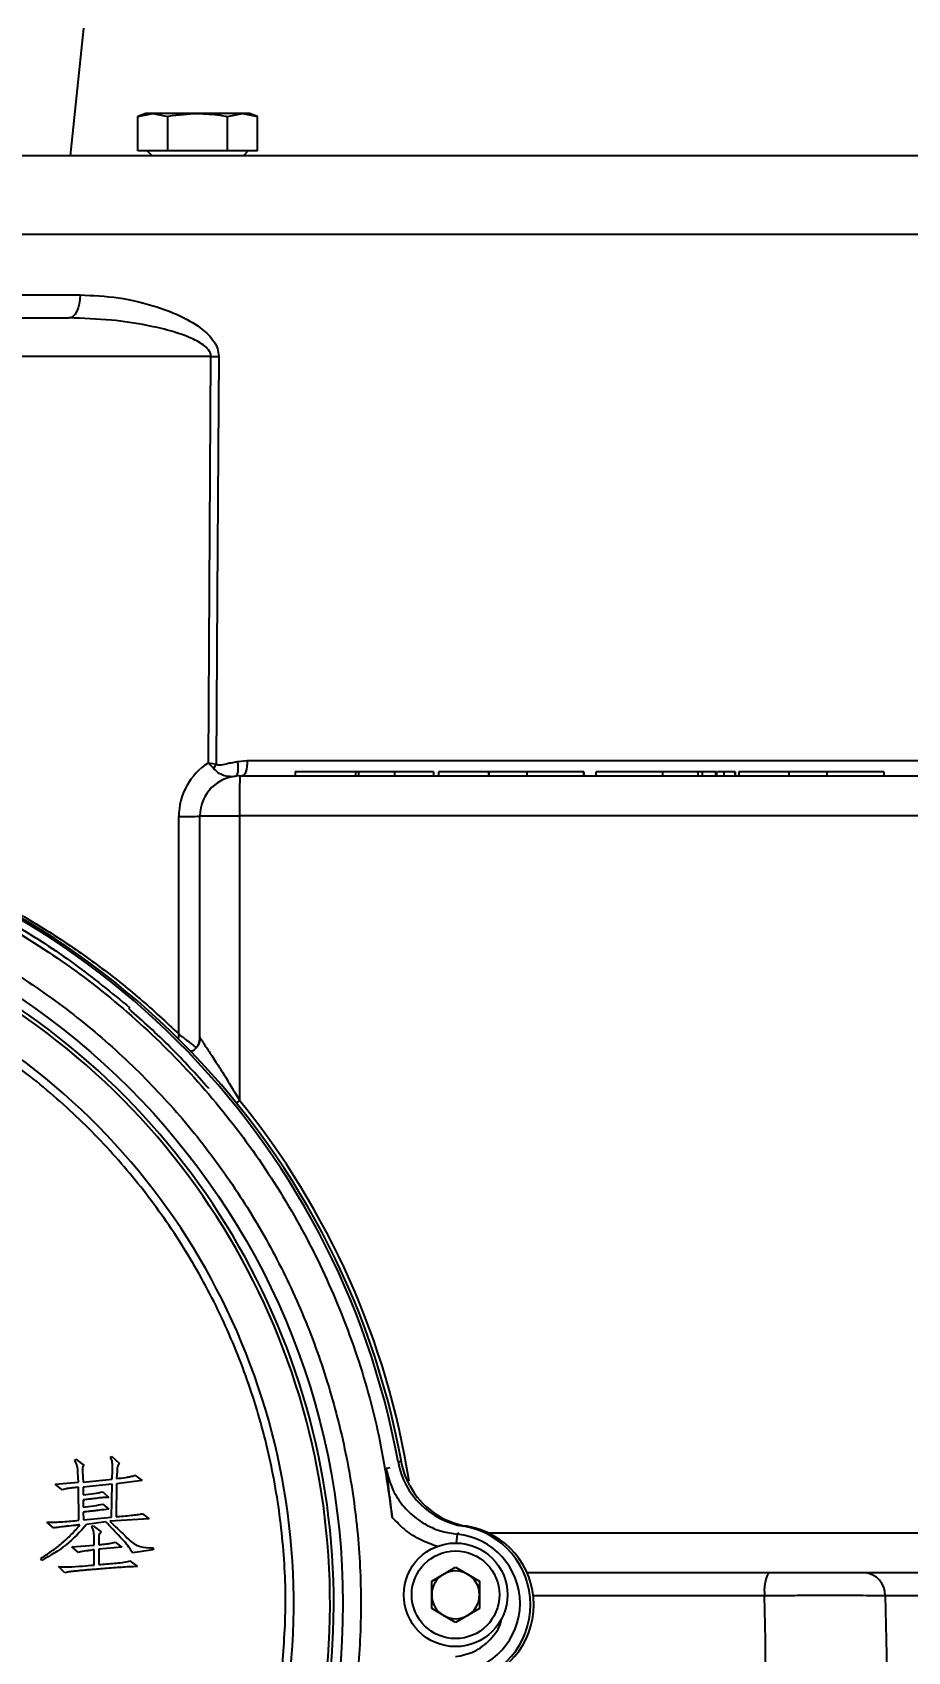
# Model space of a CAD drawing. Header units: millimetres. Extents: x 7861 to 11104, y 3791 to 6084.
# Drawn here: x 8864.5 to 8974.3, y 5662.3 to 5865.5 of the extents above; entities that cross this region are included whole.
import ezdxf

# ---------------------------------------------------------------- set-up
doc = ezdxf.new("R2010")
doc.units = ezdxf.units.MM
doc.layers.add('AM_5', color=3, linetype='Continuous', lineweight=25)
doc.styles.add('SLDTEXTSTYLE1', font='txt.shx', dxfattribs={"width": 0.7, "bigfont": 'gbcbig.shx'})
doc.dimstyles.new('SLDDIMSTYLE12$0', dxfattribs={"dimtxt": 12, "dimasz": 10, "dimexe": 0, "dimexo": 0.0625, "dimgap": 0.875, "dimtad": 1, "dimdec": 1, "dimlfac": 1.8, "dimrnd": 1e-09, "dimzin": 12, "dimdsep": 46, "dimtxsty": 'SLDTEXTSTYLE1', "dimcen": 0.09, "dimdle": 8.16, "dimclrd": 3, "dimclre": 3, "dimadec": 0, "dimazin": 3, "dimtfac": 1, "dimtdec": 1, "dimtofl": 0, "dimtmove": 0, "dimatfit": 3, "dimfxl": 0, "dimfrac": 2, "dimtolj": 1, "dimlwd": 5, "dimlwe": 5, "dimarcsym": 0})

# ---------------------------------------------------------------- blocks, each defined once
blk = doc.blocks.new('*D82')
at = {"layer": 'AM_5', "color": 3, "lineweight": 5, "transparency": 16777216}
blk.add_line((8799.2, 5840.25), (8799.2, 5901.75), dxfattribs=at)
at = {"layer": 'AM_5', "color": 3, "linetype": 'Continuous', "lineweight": 5, "transparency": 16777216}
for p, q in [((8809.2, 5901.75), (9059.2, 5901.75)), ((9069.2, 5840.25), (9069.2, 5901.75))]:
    blk.add_line(p, q, dxfattribs=at)
at = {"layer": 'AM_5', "color": 3, "transparency": 16777216}
for points in [[(8809.2, 5903.42), (8809.2, 5900.08), (8799.2, 5901.75)], [(9059.2, 5903.42), (9059.2, 5900.08), (9069.2, 5901.75)]]:
    blk.add_solid(points, dxfattribs=at)
at = {"layer": 'Defpoints', "color": 0, "transparency": 16777216}
for p in [(9069.2, 5901.75), (8799.2, 5840.19), (9069.2, 5840.19)]:
    blk.add_point(p, dxfattribs=at)
at = {"layer": 'AM_5', "color": 0, "transparency": 16777216, "insert": (8934.2, 5916.34), "char_height": 12, "attachment_point": 5, "style": 'SLDTEXTSTYLE1'}
blk.add_mtext('\\A1;{\\H2.28571x;%%C270}', dxfattribs=at)
blk = doc.blocks.new('*D83')
at = {"layer": 'AM_5', "color": 3, "lineweight": 5, "transparency": 16777216}
blk.add_line((8920.23, 5884.01), (8525.83, 5884.01), dxfattribs=at)
at = {"layer": 'AM_5', "color": 3, "linetype": 'Continuous', "lineweight": 5, "transparency": 16777216}
for p, q in [((8525.83, 5874.01), (8525.83, 5560.23)), ((8931.9, 5550.23), (8525.83, 5550.23))]:
    blk.add_line(p, q, dxfattribs=at)
at = {"layer": 'AM_5', "color": 3, "transparency": 16777216}
for points in [[(8524.16, 5874.01), (8527.5, 5874.01), (8525.83, 5884.01)], [(8524.16, 5560.23), (8527.5, 5560.23), (8525.83, 5550.23)]]:
    blk.add_solid(points, dxfattribs=at)
at = {"layer": 'Defpoints', "color": 0, "transparency": 16777216}
for p in [(8920.29, 5884.01), (8525.83, 5550.23), (8931.97, 5550.23)]:
    blk.add_point(p, dxfattribs=at)
at = {"layer": 'AM_5', "color": 0, "transparency": 16777216, "insert": (8511.24, 5717.12), "char_height": 12, "attachment_point": 5, "rotation": 90, "style": 'SLDTEXTSTYLE1'}
blk.add_mtext('\\A1;{\\H2.28571x;335}', dxfattribs=at)

msp = doc.modelspace()

# ---------------------------------------------------------------- linework, layer by layer
at = {"color": 7, "linetype": 'Continuous', "lineweight": 25}
for p, q in [((8870.886, 5866.06), (8869.204, 5850.06)), ((8878.721, 5855.36), (8877.715, 5854.994)), ((8877.715, 5854.994), (8879.592, 5855.36)), ((8877.715, 5850.66), (8877.715, 5854.994)), ((8879.592, 5855.36), (8878.721, 5855.36)), ((8879.592, 5855.36), (8881.468, 5854.994)), ((8885.221, 5855.36), (8879.592, 5855.36)), ((8881.468, 5850.66), (8881.468, 5854.994)), ((8890.85, 5855.36), (8885.221, 5855.36)), ((8888.974, 5854.994), (8890.85, 5855.36)), ((8888.974, 5850.66), (8888.974, 5854.994)), ((8890.85, 5855.36), (8892.726, 5854.994)), ((8891.721, 5855.36), (8890.85, 5855.36)), ((8892.726, 5854.994), (8891.721, 5855.36)), ((8892.726, 5850.66), (8892.726, 5854.994)), ((9069.204, 5850.06), (8799.204, 5850.06)), ((8881.468, 5850.66), (8877.715, 5850.66)), ((8878.886, 5850.66), (8879.486, 5850.06)), ((8888.974, 5850.66), (8881.468, 5850.66)), ((8892.726, 5850.66), (8888.974, 5850.66)), ((8890.956, 5850.06), (8891.556, 5850.66)), ((8798.221, 5840.19), (8984.451, 5840.19)), ((8810.771, 5832.585), (8870.471, 5832.585)), ((8832.45, 5829.69), (8869.069, 5829.69)), ((8886.876, 5824.865), (8832.404, 5824.865)), ((8886.557, 5773.857), (8886.876, 5824.865)), ((8890.201, 5774.028), (8891.44, 5774.143)), ((8891.44, 5774.143), (8976.927, 5774.143)), ((8890.505, 5772.212), (8977.22, 5772.212)), ((8897.452, 5772.712), (8897.452, 5772.212)), ((8905.002, 5772.712), (8897.452, 5772.712)), ((8905.002, 5772.712), (8905.002, 5772.212)), ((8905.026, 5772.712), (8905.002, 5772.712)), ((8905.026, 5772.712), (8905.026, 5772.212)), ((8905.414, 5772.712), (8905.026, 5772.712)), ((8905.414, 5772.712), (8905.414, 5772.212)), ((8909.897, 5772.712), (8905.414, 5772.712)), ((8909.897, 5772.712), (8909.897, 5772.212)), ((8914.787, 5772.712), (8909.897, 5772.712)), ((8914.787, 5772.712), (8914.787, 5772.212)), ((8914.812, 5772.712), (8914.787, 5772.712)), ((8914.812, 5772.712), (8914.812, 5772.212)), ((8915.434, 5772.712), (8915.434, 5772.212)), ((8921.71, 5772.712), (8915.434, 5772.712)), ((8921.71, 5772.712), (8921.71, 5772.212)), ((8921.735, 5772.712), (8921.71, 5772.712)), ((8921.735, 5772.712), (8921.735, 5772.212)), ((8926.494, 5772.712), (8921.735, 5772.712)), ((8926.494, 5772.712), (8926.494, 5772.212)), ((8933.62, 5772.712), (8926.494, 5772.712)), ((8933.62, 5772.712), (8933.62, 5772.212)), ((8933.645, 5772.712), (8933.62, 5772.712)), ((8933.645, 5772.712), (8933.645, 5772.212)), ((8935.176, 5772.712), (8935.176, 5772.212)), ((8943.537, 5772.712), (8943.537, 5772.212)), ((8947.954, 5772.712), (8947.954, 5772.212)), ((8948.529, 5772.712), (8948.529, 5772.212)), ((8950.201, 5772.712), (8950.201, 5772.212)), ((8950.323, 5772.712), (8950.201, 5772.712)), ((8950.323, 5772.712), (8950.323, 5772.212)), ((8951.217, 5772.712), (8951.217, 5772.212)), ((8952.614, 5772.712), (8951.217, 5772.712)), ((8952.614, 5772.712), (8952.614, 5772.212)), ((8952.638, 5772.712), (8952.614, 5772.712)), ((8952.638, 5772.712), (8952.638, 5772.212)), ((8953.1, 5772.712), (8953.1, 5772.212)), ((8959.376, 5772.712), (8953.1, 5772.712)), ((8959.376, 5772.712), (8959.376, 5772.212)), ((8959.401, 5772.712), (8959.376, 5772.712)), ((8959.401, 5772.712), (8959.401, 5772.212)), ((8964.16, 5772.712), (8959.401, 5772.712)), ((8964.16, 5772.712), (8964.16, 5772.212)), ((8971.286, 5772.712), (8964.16, 5772.712)), ((8971.286, 5772.712), (8971.286, 5772.212)), ((8971.311, 5772.712), (8971.286, 5772.712)), ((8971.311, 5772.712), (8971.311, 5772.212)), ((8882.842, 5739.827), (8882.851, 5767.108)), ((8885.505, 5767.212), (8890.459, 5767.212)), ((8885.505, 5739.382), (8885.505, 5767.212)), ((8977.174, 5767.212), (8890.459, 5767.212)), ((8890.459, 5767.212), (8890.459, 5731.488)), ((8876.59, 5743.004), (8876.671, 5743.084)), ((8885.505, 5739.382), (8885.542, 5739.315)), ((8886.663, 5733.086), (8886.586, 5733.008)), ((8869.809, 5686.322), (8869.937, 5686.45)), ((8869.937, 5686.45), (8870.958, 5685.684)), ((8874.277, 5686.705), (8874.404, 5686.833)), ((8874.404, 5686.833), (8875.426, 5685.939)), ((8870.256, 5683.578), (8870.192, 5684.79)), ((8870.766, 5684.854), (8870.83, 5683.578)), ((8874.468, 5683.961), (8874.532, 5685.11)), ((8875.107, 5684.918), (8875.043, 5684.025)), ((8877.34, 5684.471), (8878.234, 5683.769)), ((8909.31, 5685.381), (8908.851, 5685.275)), ((8910.781, 5686.117), (8910.364, 5686.117)), ((8867.32, 5683.323), (8870.256, 5683.578)), ((8868.213, 5682.62), (8867.32, 5683.323)), ((8870.32, 5678.791), (8870.256, 5682.94)), ((8870.83, 5683.578), (8874.468, 5683.961)), ((8874.468, 5683.323), (8870.83, 5682.94)), ((8870.83, 5682.94), (8870.83, 5681.982)), ((8873.319, 5682.365), (8874.085, 5681.663)), ((8874.404, 5679.174), (8874.468, 5683.323)), ((8875.043, 5683.386), (8874.979, 5679.238)), ((8878.234, 5683.769), (8875.043, 5683.386)), ((8870.83, 5681.344), (8870.83, 5680.45)), ((8873.319, 5680.833), (8874.085, 5680.195)), ((8867.128, 5677.834), (8866.299, 5678.536)), ((8870.83, 5679.812), (8870.894, 5678.855)), ((8870.894, 5678.855), (8874.404, 5679.174)), ((8873.702, 5678.599), (8871.277, 5678.28)), ((8871.915, 5677.961), (8872.107, 5678.089)), ((8872.107, 5678.089), (8873.128, 5677.323)), ((8879.128, 5678.982), (8874.213, 5678.663)), ((8878.298, 5679.621), (8879.128, 5678.982)), ((8872.234, 5675.664), (8872.234, 5676.493)), ((8872.809, 5676.302), (8872.809, 5675.727)), ((8874.851, 5676.046), (8875.681, 5675.408)), ((8917.768, 5677.042), (8917.664, 5675.939)), ((8917.988, 5677.174), (8917.768, 5677.042)), ((8919.008, 5678.04), (8918.591, 5678.04)), ((8921.666, 5677.212), (9047.171, 5677.212)), ((8865.66, 5673.749), (8865.533, 5674.004)), ((8869.426, 5675.472), (8872.234, 5675.664)), ((8870.256, 5674.77), (8869.426, 5675.472)), ((8872.234, 5673.174), (8872.234, 5675.089)), ((8875.681, 5675.408), (8872.809, 5675.153)), ((8872.809, 5675.153), (8872.809, 5673.238)), ((8879.638, 5675.089), (8877.021, 5674.706)), ((8879.638, 5675.344), (8879.638, 5675.089)), ((8868.533, 5672.217), (8867.767, 5672.983)), ((8876.702, 5673.685), (8877.66, 5672.983)), ((8914.577, 5671.171), (8917.577, 5672.903)), ((8917.577, 5672.903), (8920.577, 5671.171)), ((9042.218, 5672.212), (8926.533, 5672.212)), ((8914.577, 5667.707), (8914.577, 5671.171)), ((8920.577, 5671.171), (8920.577, 5667.707)), ((8956.353, 5669.317), (8927.316, 5669.317)), ((9011.608, 5669.317), (8971.455, 5669.317)), ((8917.577, 5665.975), (8914.577, 5667.707)), ((8920.577, 5667.707), (8917.577, 5665.975))]:
    msp.add_line(p, q, dxfattribs=at)
at = {"color": 7, "linetype": 'Continuous', "lineweight": 25, "flags": 128}
for points in [[(8870.471, 5832.585), (8870.436, 5832.015), (8870.351, 5831.47), (8870.218, 5830.969), (8870.044, 5830.532), (8869.833, 5830.174), (8869.595, 5829.909), (8869.337, 5829.745), (8869.069, 5829.69)], [(8887.866, 5824.865), (8887.827, 5818.868), (8887.675, 5794.883), (8887.54, 5773.675)], [(8891.44, 5774.143), (8891.424, 5773.763), (8891.387, 5773.399), (8891.328, 5773.065), (8891.251, 5772.774), (8891.158, 5772.535), (8891.053, 5772.358), (8890.94, 5772.249), (8890.822, 5772.212)], [(8884.897, 5737.946), (8884.776, 5737.837), (8884.397, 5737.592)], [(8890.459, 5731.488), (8890.16, 5731.245), (8890.073, 5731.175)]]:
    msp.add_lwpolyline(points, dxfattribs=at)
at = {"color": 7, "linetype": 'Continuous', "lineweight": 25}
for centre, radius in [((8811.948, 5668.366), 91.48), ((8917.577, 5669.439), 6.5), ((8917.577, 5669.439), 5.5)]:
    msp.add_circle(centre, radius, dxfattribs=at)
for centre, radius, start, end in [((8887.371, 5906.265), 81.402, 269.65161, 270.34839), ((8881.901, 5776.512), 6.312, 327.47153, 333.29916), ((8890.505, 5767.213), 5, 90.00123, 180.00123), ((9025.564, 5768.462), 135.111, 178.40951, 180.53004), ((8811.986, 5668.193), 99.998, 10.32572, 79.67183), ((8812.402, 5668.193), 99.998, 10.32572, 79.67183), ((8883.211, 5812.218), 45.112, 269.5425, 272.91525), ((8811.948, 5668.366), 90.341, 353.64897, 186.35103), ((8811.948, 5668.366), 89.875, 353.64897, 186.35103), ((8811.948, 5668.366), 85.319, 353.33017, 186.66983), ((8883.505, 5739.382), 2, 314.08939, 0.00468), ((8812.602, 5668.191), 100.34, 8.89486, 39.11087), ((8920.202, 5687.909), 10, 190.32569, 260.73004), ((8920.618, 5687.909), 10, 208.40155, 260.73043), ((8916.948, 5668.366), 8.715, 275.40246, 84.59754), ((8916.983, 5668.19), 9.98, 279.27074, 80.72926), ((8917.4, 5668.19), 9.98, 279.27074, 80.72926), ((8917.577, 5669.439), 3, 120, 180), ((8917.577, 5669.439), 3, 60, 120), ((8917.577, 5669.439), 3, 0, 60), ((8961.357, 5670.005), 5.051, 154.09074, 187.8297), ((8968.668, 5669.433), 2.789, 357.62878, 85.33222), ((8917.577, 5669.439), 3, 180, 240), ((8917.577, 5669.439), 3, 300, 0), ((8917.577, 5669.439), 3, 240, 300)]:
    msp.add_arc(centre, radius, start, end, dxfattribs=at)
msp.add_ellipse((8890.85, 5767.108), major_axis=(5.273, 6.017), ratio=0.999674, start_param=1.2862569, end_param=2.290243, dxfattribs=at)
for points, knots in [([(8881.468, 5854.994), (8881.501, 5855), (8882.738, 5855.225), (8883.997, 5855.293), (8885.221, 5855.36)], [0, 0, 0, 0, 0.0269953, 1, 1, 1, 1]), ([(8885.221, 5855.36), (8886.161, 5855.32), (8887.42, 5855.266), (8888.66, 5855.049), (8888.974, 5854.994)], [0, 0, 0, 0, 0.7469333, 1, 1, 1, 1]), ([(8870.471, 5832.585), (8872.074, 5832.514), (8875.279, 5832.371), (8879.458, 5831.345), (8882.914, 5830.076), (8885.332, 5828.729), (8886.957, 5827.278), (8887.751, 5825.974), (8887.83, 5825.206), (8887.866, 5824.865)], [0, 0, 0, 0, 0.2471586, 0.4942516, 0.6433281, 0.7917771, 0.8949186, 0.9533643, 1, 1, 1, 1]), ([(8886.876, 5824.865), (8886.863, 5824.994), (8886.842, 5825.215), (8886.611, 5825.695), (8885.879, 5826.432), (8884.184, 5827.314), (8881.748, 5828.125), (8878.363, 5828.898), (8874.118, 5829.534), (8870.84, 5829.635), (8869.069, 5829.69)], [0, 0, 0, 0, 0.0195506, 0.0331429, 0.0802921, 0.1758879, 0.3265534, 0.4794068, 0.7186286, 1, 1, 1, 1]), ([(8887.223, 5773.117), (8887.007, 5773.36), (8886.789, 5773.606), (8886.56, 5773.854), (8886.557, 5773.857)], [0, 0, 0, 0, 0.988646, 1, 1, 1, 1]), ([(8886.557, 5773.857), (8886.561, 5773.856), (8886.894, 5773.794), (8887.219, 5773.734), (8887.54, 5773.675)], [0, 0, 0, 0, 0.0113379, 1, 1, 1, 1]), ([(8887.54, 5773.675), (8887.614, 5773.651), (8887.968, 5773.536), (8888.88, 5773.777), (8889.683, 5773.93), (8890.201, 5774.028)], [0, 0, 0, 0, 0.0857974, 0.4114987, 1, 1, 1, 1]), ([(8890.201, 5774.028), (8890.23, 5773.786), (8890.288, 5773.301), (8890.253, 5772.69), (8890.135, 5772.249), (8889.995, 5772.17), (8889.925, 5772.131)], [0, 0, 0, 0, 0.2500015, 0.500002, 0.7500015, 1, 1, 1, 1]), ([(8889.925, 5772.131), (8889.511, 5772.113), (8888.891, 5772.087), (8887.917, 5772.482), (8887.455, 5772.905), (8887.223, 5773.117)], [0, 0, 0, 0, 0.498626, 0.748287, 1, 1, 1, 1]), ([(8943.537, 5772.712), (8942.833, 5772.712), (8941.427, 5772.712), (8939.47, 5772.712), (8937.904, 5772.712), (8936.518, 5772.712), (8935.404, 5772.712), (8935.283, 5772.712), (8935.226, 5772.712)], [0, 0, 0, 0, 0.1292458, 0.2582816, 0.3873313, 0.5166242, 0.7750014, 1, 1, 1, 1]), ([(8947.954, 5772.712), (8947.595, 5772.712), (8946.877, 5772.712), (8945.37, 5772.712), (8944.232, 5772.712), (8943.537, 5772.712)], [0, 0, 0, 0, 0.2802018, 0.5601492, 1, 1, 1, 1]), ([(8948.529, 5772.712), (8948.405, 5772.712), (8948.183, 5772.712), (8948.024, 5772.712), (8947.954, 5772.712)], [0, 0, 0, 0, 0.5575041, 1, 1, 1, 1]), ([(8950.201, 5772.712), (8949.887, 5772.712), (8949.328, 5772.712), (8948.773, 5772.712), (8948.529, 5772.712)], [0, 0, 0, 0, 0.5605094, 1, 1, 1, 1]), ([(8951.217, 5772.712), (8951.063, 5772.712), (8950.755, 5772.712), (8950.474, 5772.712), (8950.445, 5772.712), (8950.44, 5772.712)], [0, 0, 0, 0, 0.4465927, 0.894873, 1, 1, 1, 1]), ([(8833.056, 5766.029), (8834.875, 5765.658), (8839.418, 5764.732), (8846.574, 5762.457), (8854.469, 5759.3), (8861.494, 5755.741), (8867.622, 5752.043), (8872.939, 5748.34), (8878.055, 5744.298), (8881.246, 5741.317), (8882.842, 5739.827)], [0, 0, 0, 0, 0.0975887, 0.2437225, 0.3941025, 0.5444826, 0.6574031, 0.7703236, 0.8851618, 1, 1, 1, 1]), ([(8895.664, 5658.576), (8895.915, 5661.471), (8896.421, 5667.311), (8896.019, 5676.168), (8894.736, 5685.031), (8892.487, 5693.756), (8889.324, 5702.192), (8885.302, 5710.197), (8880.513, 5717.649), (8875.026, 5724.497), (8868.861, 5730.743), (8862.016, 5736.365), (8854.532, 5741.289), (8846.521, 5745.411), (8838.116, 5748.659), (8829.462, 5750.962), (8820.711, 5752.39), (8814.853, 5752.565), (8811.948, 5752.652)], [0, 0, 0, 0, 0.0612816, 0.1235957, 0.1866179, 0.25, 0.3133821, 0.3764043, 0.4387184, 0.5, 0.5612816, 0.6235957, 0.6866179, 0.75, 0.8133821, 0.8764043, 0.9387184, 1, 1, 1, 1]), ([(8882.842, 5739.827), (8882.842, 5739.823), (8882.841, 5739.815), (8882.839, 5739.802), (8882.838, 5739.786), (8882.835, 5739.763), (8882.832, 5739.728), (8882.826, 5739.675), (8882.817, 5739.591), (8882.803, 5739.461), (8882.786, 5739.298), (8882.773, 5739.178), (8882.767, 5739.121)], [0, 0, 0, 0, 0.0160629, 0.0350859, 0.0542719, 0.0839567, 0.1299005, 0.2010605, 0.3114552, 0.4833594, 0.7534512, 1, 1, 1, 1]), ([(8882.842, 5739.827), (8882.845, 5739.824), (8882.852, 5739.819), (8882.862, 5739.811), (8882.874, 5739.801), (8882.892, 5739.787), (8882.92, 5739.766), (8882.962, 5739.732), (8883.028, 5739.68), (8883.131, 5739.599), (8883.293, 5739.471), (8883.56, 5739.261), (8884.087, 5738.847), (8884.657, 5738.398), (8884.966, 5738.159), (8885.05, 5738.094)], [0, 0, 0, 0, 0.0037041, 0.0080975, 0.0125246, 0.0193728, 0.0299691, 0.0463741, 0.0718081, 0.111377, 0.1734656, 0.2730827, 0.4438375, 0.8493193, 1, 1, 1, 1]), ([(8885.54, 5739.317), (8885.505, 5739.103), (8885.449, 5738.769), (8885.217, 5738.312), (8885.037, 5738.102), (8884.945, 5737.994)], [0, 0, 0, 0, 0.4634369, 0.7234421, 1, 1, 1, 1]), ([(8885.542, 5739.315), (8885.542, 5739.314), (8885.555, 5739.29), (8885.665, 5739.121), (8885.872, 5738.806), (8886.173, 5738.354), (8886.548, 5737.787), (8887, 5737.099), (8887.636, 5736.118), (8888.458, 5734.819), (8889.453, 5733.201), (8890.116, 5732.071), (8890.459, 5731.488)], [0, 0, 0, 0, 0.0016797, 0.0649717, 0.1327393, 0.2065082, 0.2857099, 0.3737676, 0.4712733, 0.6396437, 0.8141799, 1, 1, 1, 1]), ([(8884.894, 5737.963), (8884.791, 5737.851), (8884.662, 5737.711), (8884.399, 5737.625), (8884.347, 5737.608)], [0, 0, 0, 0, 0.8023421, 1, 1, 1, 1]), ([(8870.192, 5684.79), (8870.176, 5685.059), (8870.144, 5685.593), (8869.92, 5686.08), (8869.809, 5686.322)], [0, 0, 0, 0, 0.5014294, 1, 1, 1, 1]), ([(8874.532, 5685.11), (8874.539, 5685.383), (8874.549, 5685.796), (8874.465, 5686.343), (8874.339, 5686.586), (8874.277, 5686.705)], [0, 0, 0, 0, 0.5004867, 0.7563958, 1, 1, 1, 1]), ([(8870.958, 5685.684), (8870.94, 5685.678), (8870.904, 5685.666), (8870.846, 5685.614), (8870.787, 5685.494), (8870.744, 5685.231), (8870.757, 5685.005), (8870.766, 5684.854)], [0, 0, 0, 0, 0.0627384, 0.1251056, 0.2501602, 0.4999525, 1, 1, 1, 1]), ([(8875.043, 5684.025), (8875.432, 5684.073), (8876.017, 5684.145), (8876.695, 5684.255), (8877.013, 5684.331), (8877.154, 5684.374), (8877.225, 5684.395), (8877.285, 5684.423), (8877.322, 5684.455), (8877.34, 5684.471)], [0, 0, 0, 0, 0.49996, 0.749982, 0.8747254, 0.9164061, 0.9376784, 0.9687122, 1, 1, 1, 1]), ([(8875.426, 5685.939), (8875.385, 5685.916), (8875.303, 5685.868), (8875.207, 5685.702), (8875.117, 5685.387), (8875.111, 5685.106), (8875.107, 5684.918)], [0, 0, 0, 0, 0.1246065, 0.249783, 0.4997551, 1, 1, 1, 1]), ([(8909.621, 5679.155), (8909.501, 5680.223), (8909.26, 5682.37), (8908.988, 5684.303), (8908.851, 5685.275)], [0, 0, 0, 0, 0.4975573, 1, 1, 1, 1]), ([(8908.851, 5685.275), (8909.126, 5684.24), (8909.496, 5682.848), (8910.451, 5681.313), (8911.13, 5680.433), (8911.945, 5679.594), (8912.963, 5678.768), (8914.275, 5677.986), (8915.904, 5677.324), (8917.127, 5677.139), (8917.768, 5677.042)], [0, 0, 0, 0, 0.2442906, 0.329037, 0.4144904, 0.500125, 0.5979935, 0.7157718, 0.8510735, 1, 1, 1, 1]), ([(8911.822, 5683.153), (8911.705, 5683.383), (8911.409, 5683.964), (8911.036, 5684.952), (8910.866, 5685.727), (8910.781, 5686.117)], [0, 0, 0, 0, 0.2461834, 0.6204204, 1, 1, 1, 1]), ([(8870.256, 5682.94), (8870.013, 5682.911), (8869.548, 5682.858), (8868.861, 5682.78), (8868.429, 5682.673), (8868.213, 5682.62)], [0, 0, 0, 0, 0.3550758, 0.6787643, 1, 1, 1, 1]), ([(8870.83, 5681.982), (8871.286, 5682.026), (8872.123, 5682.107), (8872.945, 5682.284), (8873.319, 5682.365)], [0, 0, 0, 0, 0.5444227, 1, 1, 1, 1]), ([(8874.085, 5681.663), (8873.914, 5681.663), (8873.587, 5681.663), (8872.978, 5681.603), (8872.301, 5681.529), (8871.543, 5681.438), (8871.067, 5681.375), (8870.83, 5681.344)], [0, 0, 0, 0, 0.15654374, 0.3002265, 0.55985572, 0.78134838, 1, 1, 1, 1]), ([(8870.83, 5680.45), (8871.286, 5680.494), (8872.123, 5680.575), (8872.945, 5680.752), (8873.319, 5680.833)], [0, 0, 0, 0, 0.54442273, 1, 1, 1, 1]), ([(8874.085, 5680.195), (8873.688, 5680.147), (8873.187, 5680.086), (8872.657, 5680.022), (8872.516, 5680.005), (8872.475, 5680), (8872.37, 5679.987), (8872.094, 5679.956), (8871.551, 5679.895), (8871.102, 5679.843), (8870.83, 5679.812)], [0, 0, 0, 0, 0.3664455, 0.4623341, 0.4884448, 0.4960418, 0.4999998, 0.5858417, 0.75, 1, 1, 1, 1]), ([(8865.533, 5674.004), (8865.989, 5674.297), (8866.901, 5674.883), (8868.18, 5675.889), (8869.386, 5676.984), (8870.093, 5677.806), (8870.447, 5678.217)], [0, 0, 0, 0, 0.2500184, 0.50003, 0.7500152, 1, 1, 1, 1]), ([(8871.277, 5678.28), (8870.46, 5677.378), (8868.826, 5675.573), (8866.716, 5674.357), (8865.66, 5673.749)], [0, 0, 0, 0, 0.49972606, 1, 1, 1, 1]), ([(8866.299, 5678.536), (8866.97, 5678.553), (8868.314, 5678.587), (8869.651, 5678.723), (8870.32, 5678.791)], [0, 0, 0, 0, 0.4998338, 1, 1, 1, 1]), ([(8870.447, 5678.217), (8870.256, 5678.196), (8869.702, 5678.137), (8869.132, 5678.074), (8868.462, 5678.001), (8867.909, 5677.939), (8867.374, 5677.867), (8867.128, 5677.834)], [0, 0, 0, 0, 0.1726098, 0.5000206, 0.5157116, 0.7774565, 1, 1, 1, 1]), ([(8877.021, 5674.706), (8876.923, 5674.888), (8876.53, 5675.619), (8875.321, 5676.856), (8874.301, 5677.955), (8873.702, 5678.599)], [0, 0, 0, 0, 0.1204989, 0.4845828, 1, 1, 1, 1]), ([(8874.213, 5678.663), (8874.349, 5678.532), (8875.144, 5677.765), (8876.125, 5676.804), (8877.205, 5675.795), (8878.25, 5675.376), (8879.082, 5675.357), (8879.638, 5675.344)], [0, 0, 0, 0, 0.0858222, 0.500579, 0.6255537, 0.7499526, 1, 1, 1, 1]), ([(8874.979, 5679.238), (8875.29, 5679.266), (8875.92, 5679.322), (8876.823, 5679.407), (8877.517, 5679.489), (8877.994, 5679.552), (8878.196, 5679.598), (8878.298, 5679.621)], [0, 0, 0, 0, 0.2800254, 0.5679935, 0.8139788, 0.90683, 1, 1, 1, 1]), ([(8915.3, 5675.497), (8914.59, 5675.751), (8913.163, 5676.262), (8911.222, 5677.507), (8910.156, 5678.605), (8909.621, 5679.155)], [0, 0, 0, 0, 0.3300361, 0.66399882, 1, 1, 1, 1]), ([(8872.234, 5676.493), (8872.226, 5676.747), (8872.213, 5677.128), (8872.102, 5677.628), (8871.977, 5677.85), (8871.915, 5677.961)], [0, 0, 0, 0, 0.5002034, 0.7503812, 1, 1, 1, 1]), ([(8873.128, 5677.323), (8873.087, 5677.299), (8873.005, 5677.25), (8872.895, 5677.093), (8872.786, 5676.777), (8872.8, 5676.492), (8872.809, 5676.302)], [0, 0, 0, 0, 0.1249641, 0.2504056, 0.5000303, 1, 1, 1, 1]), ([(8872.809, 5675.727), (8873.057, 5675.755), (8873.526, 5675.808), (8874.213, 5675.881), (8874.64, 5675.992), (8874.851, 5676.046)], [0, 0, 0, 0, 0.3619719, 0.6841185, 1, 1, 1, 1]), ([(8872.234, 5675.089), (8872.006, 5675.057), (8871.711, 5675.015), (8871.38, 5674.967), (8870.947, 5674.905), (8870.584, 5674.834), (8870.256, 5674.77)], [0, 0, 0, 0, 0.3449558, 0.4462952, 0.5002092, 1, 1, 1, 1]), ([(8867.767, 5672.983), (8868.199, 5672.967), (8869.194, 5672.929), (8870.684, 5673.043), (8871.739, 5673.132), (8872.234, 5673.174)], [0, 0, 0, 0, 0.289978, 0.6665707, 1, 1, 1, 1]), ([(8877.66, 5672.983), (8877.318, 5672.974), (8876.645, 5672.955), (8875.638, 5672.887), (8874.614, 5672.815), (8873.584, 5672.736), (8872.634, 5672.656), (8871.793, 5672.589), (8871.055, 5672.522), (8870.361, 5672.457), (8869.752, 5672.393), (8869.148, 5672.333), (8868.759, 5672.26), (8868.533, 5672.217)], [0, 0, 0, 0, 0.111912, 0.2203794, 0.3303488, 0.4480332, 0.5586453, 0.6421864, 0.7244882, 0.8011937, 0.8704803, 0.9246662, 1, 1, 1, 1]), ([(8872.809, 5673.238), (8873.135, 5673.263), (8873.787, 5673.314), (8874.764, 5673.401), (8875.742, 5673.486), (8876.382, 5673.619), (8876.702, 5673.685)], [0, 0, 0, 0, 0.2501141, 0.5002263, 0.7503325, 1, 1, 1, 1]), ([(8971.455, 5669.317), (8970.991, 5669.321), (8970.054, 5669.328), (8968.227, 5669.335), (8966.148, 5669.338), (8963.845, 5669.338), (8961.4, 5669.335), (8958.87, 5669.328), (8957.192, 5669.321), (8956.353, 5669.317)], [0, 0, 0, 0, 0.1404807, 0.2837071, 0.4269332, 0.5702047, 0.7134763, 0.856738, 1, 1, 1, 1]), ([(8958.292, 5550.19), (8957.953, 5570.284), (8957.282, 5609.992), (8956.66, 5649.702), (8956.353, 5669.317)], [0, 0, 0, 0, 0.50602862, 1, 1, 1, 1]), ([(8971.455, 5669.317), (8971.904, 5649.702), (8972.813, 5609.993), (8973.792, 5570.284), (8974.287, 5550.19)], [0, 0, 0, 0, 0.4939776, 1, 1, 1, 1]), ([(8917.58, 5661.68), (8918.37, 5661.837), (8920.006, 5662.162), (8921.984, 5663.759), (8923.136, 5665.305), (8923.289, 5666.271), (8923.309, 5666.396)], [0, 0, 0, 0, 0.3027449, 0.6273546, 0.9519642, 1, 1, 1, 1])]:
    msp.add_open_spline(points, degree=3, knots=knots, dxfattribs=at)
for points in [[(8822.737, 5766.039), (8826.389, 5765.515), (8833.692, 5764.467), (8844.335, 5761.348), (8854.578, 5757.14), (8864.279, 5751.784), (8873.318, 5745.38), (8881.58, 5737.998), (8888.962, 5729.736), (8895.366, 5720.697), (8900.722, 5710.996), (8904.93, 5700.753), (8908.049, 5690.11), (8909.097, 5682.807), (8909.621, 5679.155)], [(8828.976, 5765.785), (8831.89, 5765.198), (8837.717, 5764.022), (8846.212, 5761.269), (8854.441, 5757.822), (8862.312, 5753.622), (8869.812, 5748.777), (8874.405, 5745.002), (8876.702, 5743.115)], [(8811.948, 5762.106), (8815.015, 5762.019), (8821.151, 5761.845), (8830.265, 5760.442), (8839.203, 5758.217), (8847.878, 5755.109), (8856.208, 5751.171), (8864.111, 5746.433), (8871.512, 5740.945), (8878.339, 5734.757), (8884.527, 5727.93), (8890.015, 5720.529), (8894.752, 5712.626), (8898.692, 5704.296), (8901.796, 5695.621), (8904.035, 5686.683), (8905.387, 5677.569), (8905.839, 5668.366), (8905.387, 5659.163), (8904.035, 5650.049), (8901.796, 5641.111), (8898.692, 5632.435), (8894.752, 5624.106), (8890.015, 5616.203), (8884.527, 5608.802), (8878.339, 5601.975), (8871.512, 5595.787), (8864.111, 5590.298), (8856.208, 5585.561), (8847.878, 5581.622), (8839.203, 5578.515), (8830.265, 5576.29), (8821.151, 5574.886), (8815.015, 5574.712), (8811.948, 5574.625)], [(8886.586, 5733.008), (8885.009, 5734.764), (8881.857, 5738.275), (8878.346, 5741.427), (8876.59, 5743.004)]]:
    msp.add_open_spline(points, degree=3, dxfattribs=at)

# ---------------------------------------------------------------- dimensions: what is measured, and where the dimension line sits
at = {"layer": 'AM_5'}
dim = msp.add_linear_dim(base=(9069.204, 5901.75), p1=(8799.204, 5840.19), p2=(9069.204, 5840.19), text='{\\H2.28571x;%%C270}', dimstyle='SLDDIMSTYLE12$0', override={"dimlfac": 1}, dxfattribs=at)
dim.commit()
dim.dimension.update_dxf_attribs({"geometry": '*D82', "text_midpoint": (8934.204, 5916.339)})
dim = msp.add_linear_dim(base=(8525.829, 5550.226), p1=(8920.291, 5884.011), p2=(8931.967, 5550.226), angle=90, text='{\\H2.28571x;335}', dimstyle='SLDDIMSTYLE12$0', override={"dimlfac": 1}, dxfattribs=at)
dim.commit()
dim.dimension.update_dxf_attribs({"geometry": '*D83', "text_midpoint": (8511.24, 5717.119)})

doc.saveas('drawing.dxf')
